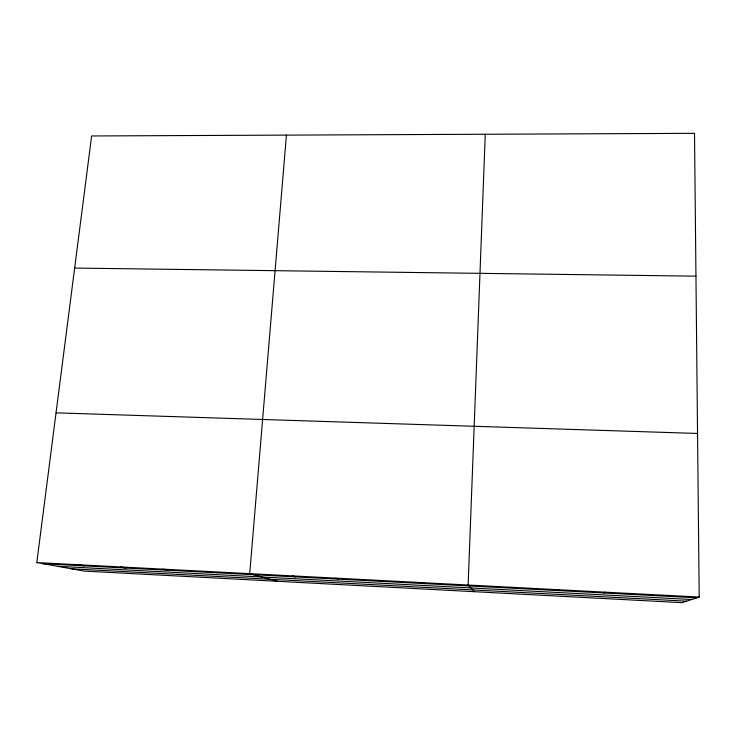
<?xml version="1.0" encoding="UTF-8"?>
<svg xmlns="http://www.w3.org/2000/svg" width="736" height="736" viewBox="0 0 736 736"><rect width="100%" height="100%" fill="white"/><g stroke="black" fill="none" stroke-linecap="round" stroke-linejoin="round"><path stroke-width="1.1" d="M485.272 134.256L468.133 585.028L474.573 591.698M286.433 135.12L249.706 573.666L277.362 581.284M36.8 562.58L91.632 135.967L694.508 133.336L699.2 597.052L682.014 602.664L84.097 571.072L36.8 562.58L699.2 597.052M558.615 590.612L558.983 589.757M604.173 592.986L605.185 592.158M650.247 595.396L651.921 594.596M74.649 268.07L695.952 276.156M56.046 412.841L697.544 433.458M43.231 563.739L696.845 597.825M57.518 566.297L691.638 599.518M71.383 568.79L686.605 601.165M78.439 564.751L84.364 565.883M120.548 566.941L125.948 568.054M163.116 569.158L167.992 570.244M206.172 571.394L210.496 572.461M292.431 575.883L295.642 576.904M335.625 578.137L338.275 579.122M379.307 580.41L381.377 581.376M423.467 582.71L424.957 583.648M513.305 587.383L513.562 588.266"/></g></svg>
